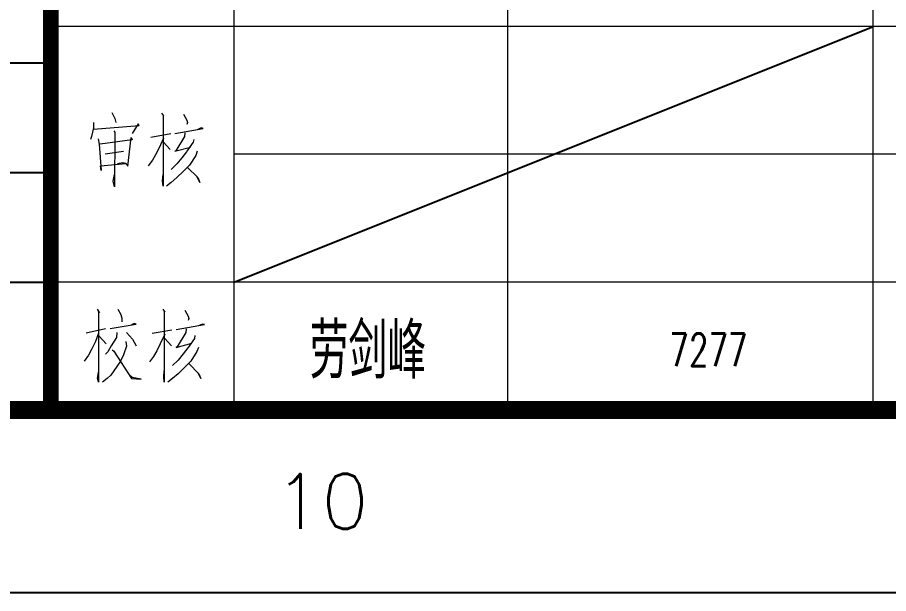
# Model space of a CAD drawing. Header units: millimetres. Extents: x 172649 to 472543, y 238332 to 449264.
# Drawn here: x 359331 to 364102, y 280914 to 284068 of the extents above; entities that cross this region are included whole.
import ezdxf
from ezdxf.enums import TextEntityAlignment as Align

# ---------------------------------------------------------------- set-up
doc = ezdxf.new("R2010")
doc.units = ezdxf.units.MM
doc.header["$LTSCALE"] = 1000
for name, color, linetype in [('HQ1', 7, 'Continuous'), ('PUB_HATCH', 8, 'Continuous'), ('PUB_TEXT', 7, 'Continuous')]:
    doc.layers.add(name, color=color, linetype=linetype)
doc.layers.add('层 1', color=7, linetype='Continuous', lineweight=0)
doc.styles.add('HZ', font='geditxt.shx', dxfattribs={"width": 0.75, "bigfont": 'hzfs_1.shx'})
doc.styles.get("Standard").update_dxf_attribs({"font": 'txt', "bigfont": 'gbcbig.shx'})

# ---------------------------------------------------------------- blocks, each defined once
blk = doc.blocks.new('GEDI_WK_A1')
at = {"color": 3}
for points, const_width in [([(0, 0), (841, 0), (841, 594), (0, 594)], 0.1), ([(25, 10), (831, 10), (831, 584), (25, 584)], 1)]:
    blk.add_lwpolyline(points, close=True, dxfattribs=dict(at, const_width=const_width))
blk.add_text('10', height=3, dxfattribs=at).set_placement((665.792, 5), align=Align.MIDDLE)
blk = doc.blocks.new('GEDI_HQ1_2012')
at = {"layer": 'HQ1', "color": 2}
for p, q in [((0, 0), (0, 37)), ((-65, 19), (0, 19)), ((-65, 13), (0, 13)), ((-65, 7), (0, 7)), ((0, 0), (0, 7)), ((-65, 0), (0, 0))]:
    blk.add_line(p, q, dxfattribs=at)
blk = doc.blocks.new('A$C2473133A')
at = {"color": 2}
for p, q in [((1040, 0), (1040, 2800)), ((2540, 0), (2540, 2800)), ((4540, 0), (4540, 2800)), ((9040, 2100), (40, 2100)), ((18040, 1400), (1040, 1400)), ((18040, 700), (40, 700))]:
    blk.add_line(p, q, dxfattribs=at)
at = {"color": 7}
blk.add_line((18040, 0), (40, 0), dxfattribs=at)
at = {"color": 2, "const_width": 80}
blk.add_lwpolyline([(40, 0), (40, 4000)], dxfattribs=at)
at = {"color": 7, "lineweight": 0}
for points in [[(370.6, 1629.4), (387, 1596.5), (392.5, 1573.7)], [(643.5, 1625.5), (654.4, 1609.8), (651.3, 1612.9), (651.3, 1225.5), (648.9, 1255.3), (651.3, 1288.3)], [(763.4, 1619.2), (782.3, 1586.3), (785.4, 1573.7), (782.3, 1563.5)], [(270.2, 1573.7), (270.2, 1543.9), (264.7, 1521.2), (259.2, 1497.7), (253.7, 1481.2)], [(270.2, 1537.7), (521.1, 1557.3), (514.8, 1566.7), (481.9, 1514.1)], [(381.5, 1527.5), (387, 1521.2), (384.7, 1222.4), (378.4, 1252.2), (384.7, 1288.3)], [(715.6, 1514.1), (871.7, 1540.8), (860.7, 1543.9), (837.9, 1533.7)], [(295.3, 1485.1), (300.8, 1455.3), (311.7, 1311), (309.4, 1336.9), (448.2, 1350.2), (431.7, 1353.4), (401.1, 1347.1)], [(448.2, 1350.2), (459.2, 1333.8), (476.4, 1491.4), (481.9, 1478.1), (306.3, 1455.3)], [(654.4, 1488.2), (629.3, 1435.7), (609.7, 1396.5), (593.3, 1366.7), (570.5, 1336.9)], [(693.6, 1511), (584.6, 1491.4)], [(819.1, 1481.2), (816, 1465.5), (782.3, 1416.1), (779.9, 1413), (754.8, 1380), (726.6, 1347.1), (696, 1317.3)], [(771.3, 1517.3), (768.9, 1497.7), (721.1, 1419.2), (715.6, 1416.1), (801.9, 1438.8)], [(654.4, 1465.5), (690.5, 1425.5)], [(334.5, 1402.8), (434.1, 1416.1)], [(837.9, 1416.1), (830.1, 1393.4), (796.4, 1340.8), (763.4, 1307.9), (726.6, 1271.8), (696, 1245.1), (670.9, 1225.5)], [(785.4, 1327.5), (841.1, 1271.8), (852.1, 1245.1), (835.6, 1278.1)], [(289.5, 551.9), (303.6, 532.3), (298.1, 538.6), (298.1, 152), (291.8, 174.7), (298.1, 207.7)], [(404, 551.9), (420.5, 522.1), (425.9, 502.5), (425.9, 482.9)], [(650, 551.9), (661, 536.3), (657.9, 539.4), (657.9, 152), (655.5, 181.8), (657.9, 214.7)], [(770, 545.7), (788.8, 512.7), (792, 500.2), (788.8, 490)], [(336.5, 443.7), (230.7, 421)], [(361.6, 446.9), (503.6, 469.6), (492.6, 473.5), (478.5, 466.5)], [(700.2, 437.4), (591.2, 417.8)], [(722.2, 440.6), (878.2, 467.2), (867.3, 470.4), (844.5, 460.2)], [(777.9, 443.7), (775.5, 424.1), (727.7, 345.7), (722.2, 342.6), (808.4, 365.3)], [(298.1, 421), (280.9, 374.7), (261.3, 335.5), (242.4, 299.4), (219.7, 266.5)], [(300.5, 404.5), (339.7, 361.4)], [(397.7, 424.1), (395.4, 397.5), (367.1, 352), (348.3, 319), (336.5, 305.7)], [(451, 424.1), (484.8, 388), (492.6, 371.6), (503.6, 352)], [(661, 414.7), (635.9, 362.2), (616.3, 323), (599.8, 293.2), (577.1, 263.4)], [(661, 392), (697.1, 352)], [(825.7, 407.6), (822.6, 392), (788.8, 342.6), (786.5, 339.4), (761.4, 306.5), (733.2, 273.5), (702.6, 243.7)], [(447.9, 374.7), (451, 348.8), (434.6, 302.6), (417.3, 266.5), (397.7, 237.5), (381.2, 213.9), (364.8, 191.2), (345.2, 171.6), (320.1, 152)], [(844.5, 342.6), (836.7, 319.8), (803, 267.3), (770, 234.3), (733.2, 198.3), (702.6, 171.6), (677.5, 152)], [(373.4, 329.2), (381.2, 322.2), (478.5, 171.6), (531.8, 168.5), (481.6, 177.9), (467.5, 191.2)], [(792, 253.9), (847.6, 198.3), (858.6, 171.6), (842.2, 204.5)]]:
    blk.add_lwpolyline(points, dxfattribs=at)
at = {"layer": 'PUB_HATCH'}
blk.add_line((1040, 700), (4540, 2100), dxfattribs=at)
at = {"layer": 'PUB_TEXT', "style": 'HZ', "width": 0.7}
for s, height, p in [('劳剑峰', 304.25, (1453.7, 170.9)), ('7277', 178.56, (3423.9, 240.4))]:
    blk.add_text(s, height=height, dxfattribs=at).set_placement(p)

msp = doc.modelspace()

# ---------------------------------------------------------------- block references
at = {"xscale": 100, "yscale": 100, "zscale": 100}
for name, p in [('GEDI_WK_A1', (294417.3, 280919.4)), ('GEDI_HQ1_2012', (359477.3, 281919.4))]:
    msp.add_blockref(name, p, dxfattribs=at)
at = {"layer": '层 1'}
msp.add_blockref('A$C2473133A', (359477.3, 281919.4), dxfattribs=at)

doc.saveas('drawing.dxf')
